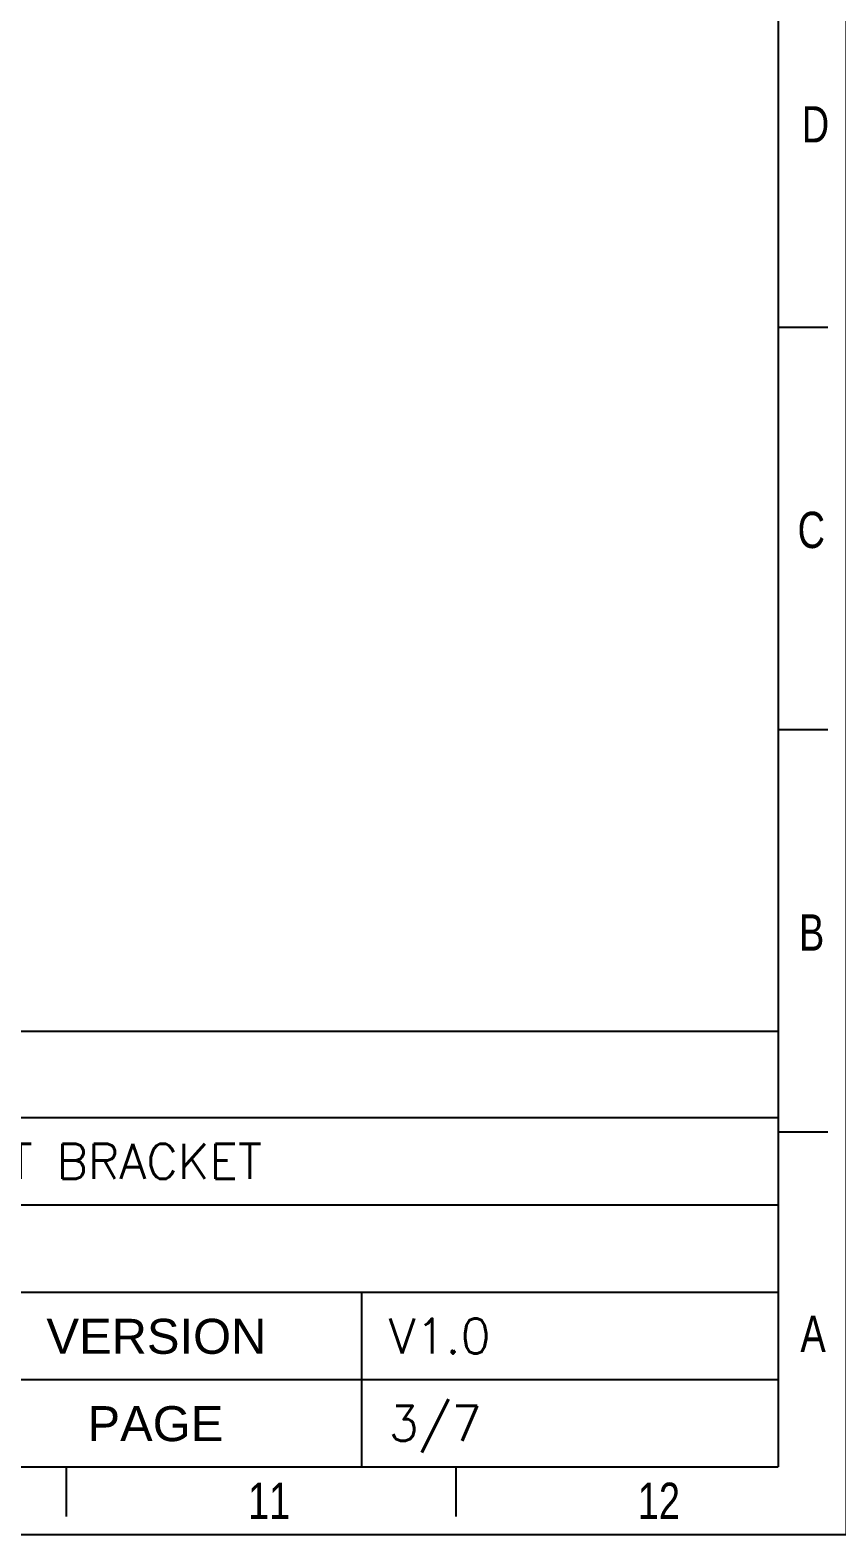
# Model space of a CAD drawing. Header units: millimetres. Extents: x 9226 to 36041, y 16031 to 21779.
# Drawn here: x 18743 to 19324, y 16031 to 17113 of the extents above; entities that cross this region are included whole.
import ezdxf

# ---------------------------------------------------------------- set-up
doc = ezdxf.new("R2010")
doc.units = ezdxf.units.MM
doc.styles.add('CKSTANDARD', font='arial.ttf')
doc.styles.add('Roamns', font='romans.shx')

# ---------------------------------------------------------------- blocks, each defined once
blk = doc.blocks.new('standard template')
for p, q in [((37812, 14517), (37409, 14517)), ((37812, 11245), (37409, 11245)), ((23857, 8796), (37409, 8796)), ((23857, 8093), (37409, 8093)), ((37812, 7973), (37409, 7973)), ((23857, 7383), (37409, 7383)), ((23857, 6674), (37409, 6674)), ((34021, 6674), (34021, 5254)), ((23857, 5964), (37409, 5964)), ((456, 5254), (37409, 5254)), ((31619, 4851), (31619, 5254)), ((34791, 4851), (34791, 5254))]:
    blk.add_line(p, q)
at = {"color": 7}
blk.add_line((28856, 8796), (31734, 8796), dxfattribs=at)
blk.add_lwpolyline([(37963, 4700), (-97, 4700), (-97, 30879), (37963, 30879)], close=True)
blk.add_lwpolyline([(456, 6674), (456, 5964), (456, 5254), (456, 30226), (37409, 30226), (37409, 5254)], dxfattribs=at)
at = {"style": 'CKSTANDARD', "width": 0.75}
for s, height, p in [('D', 295, (37601, 16020)), ('C', 295, (37567, 12723)), ('B', 295, (37578, 9450)), ('A', 295, (37590, 6188)), ('11', 294.8, (33096, 4830)), ('12', 294.8, (36267, 4830))]:
    blk.add_text(s, height=height, dxfattribs=at).set_placement(p)
at = {"char_height": 284.52, "width": 3912.01, "attachment_point": 1, "style": 'Roamns'}
for s, insert in [('{\\fArial|b0|i0|c0|p34;VERSION}', (31457, 6457)), ('{\\fArial|b0|i0|c0|p34;PAGE}', (31791, 5747))]:
    blk.add_mtext(s, dxfattribs=dict(at, insert=insert))
at = {"style": 'Roamns'}
for tag, p in [('PAGE_NAME', (27466, 7594)), ('PROJECT_NAME', (27466, 6884)), ('DRAWN_NAME', (27466, 6174)), ('VERSION', (34241, 6174)), ('SELECT_DATA', (27466, 5464)), ('PAGE_NUMBER', (34241, 5464))]:
    blk.add_attdef(tag, p, '', height=285, dxfattribs=at)

msp = doc.modelspace()

# ---------------------------------------------------------------- block references
at = {"lineweight": -3, "transparency": 33554595}
ref = msp.add_blockref('standard template', (15971.081, 15614.71), dxfattribs=dict(at, xscale=0.0885002660397285, yscale=0.0885002660397285, zscale=0.0885002660397285))
ref.add_attrib('PAGE_NAME', 'Double WALL MOUNT BRACKET', (18401.826, 16286.75), dxfattribs={"height": 25.18017, "style": 'Roamns'})
ref.add_attrib('VERSION', 'V1.0', (19001.417, 16161.123), dxfattribs={"height": 25.1802, "style": 'Roamns'})
ref.add_attrib('PAGE_NUMBER', '3/7', (19001.417, 16098.31), dxfattribs={"height": 25.1802, "style": 'Roamns'})

doc.saveas('drawing.dxf')
